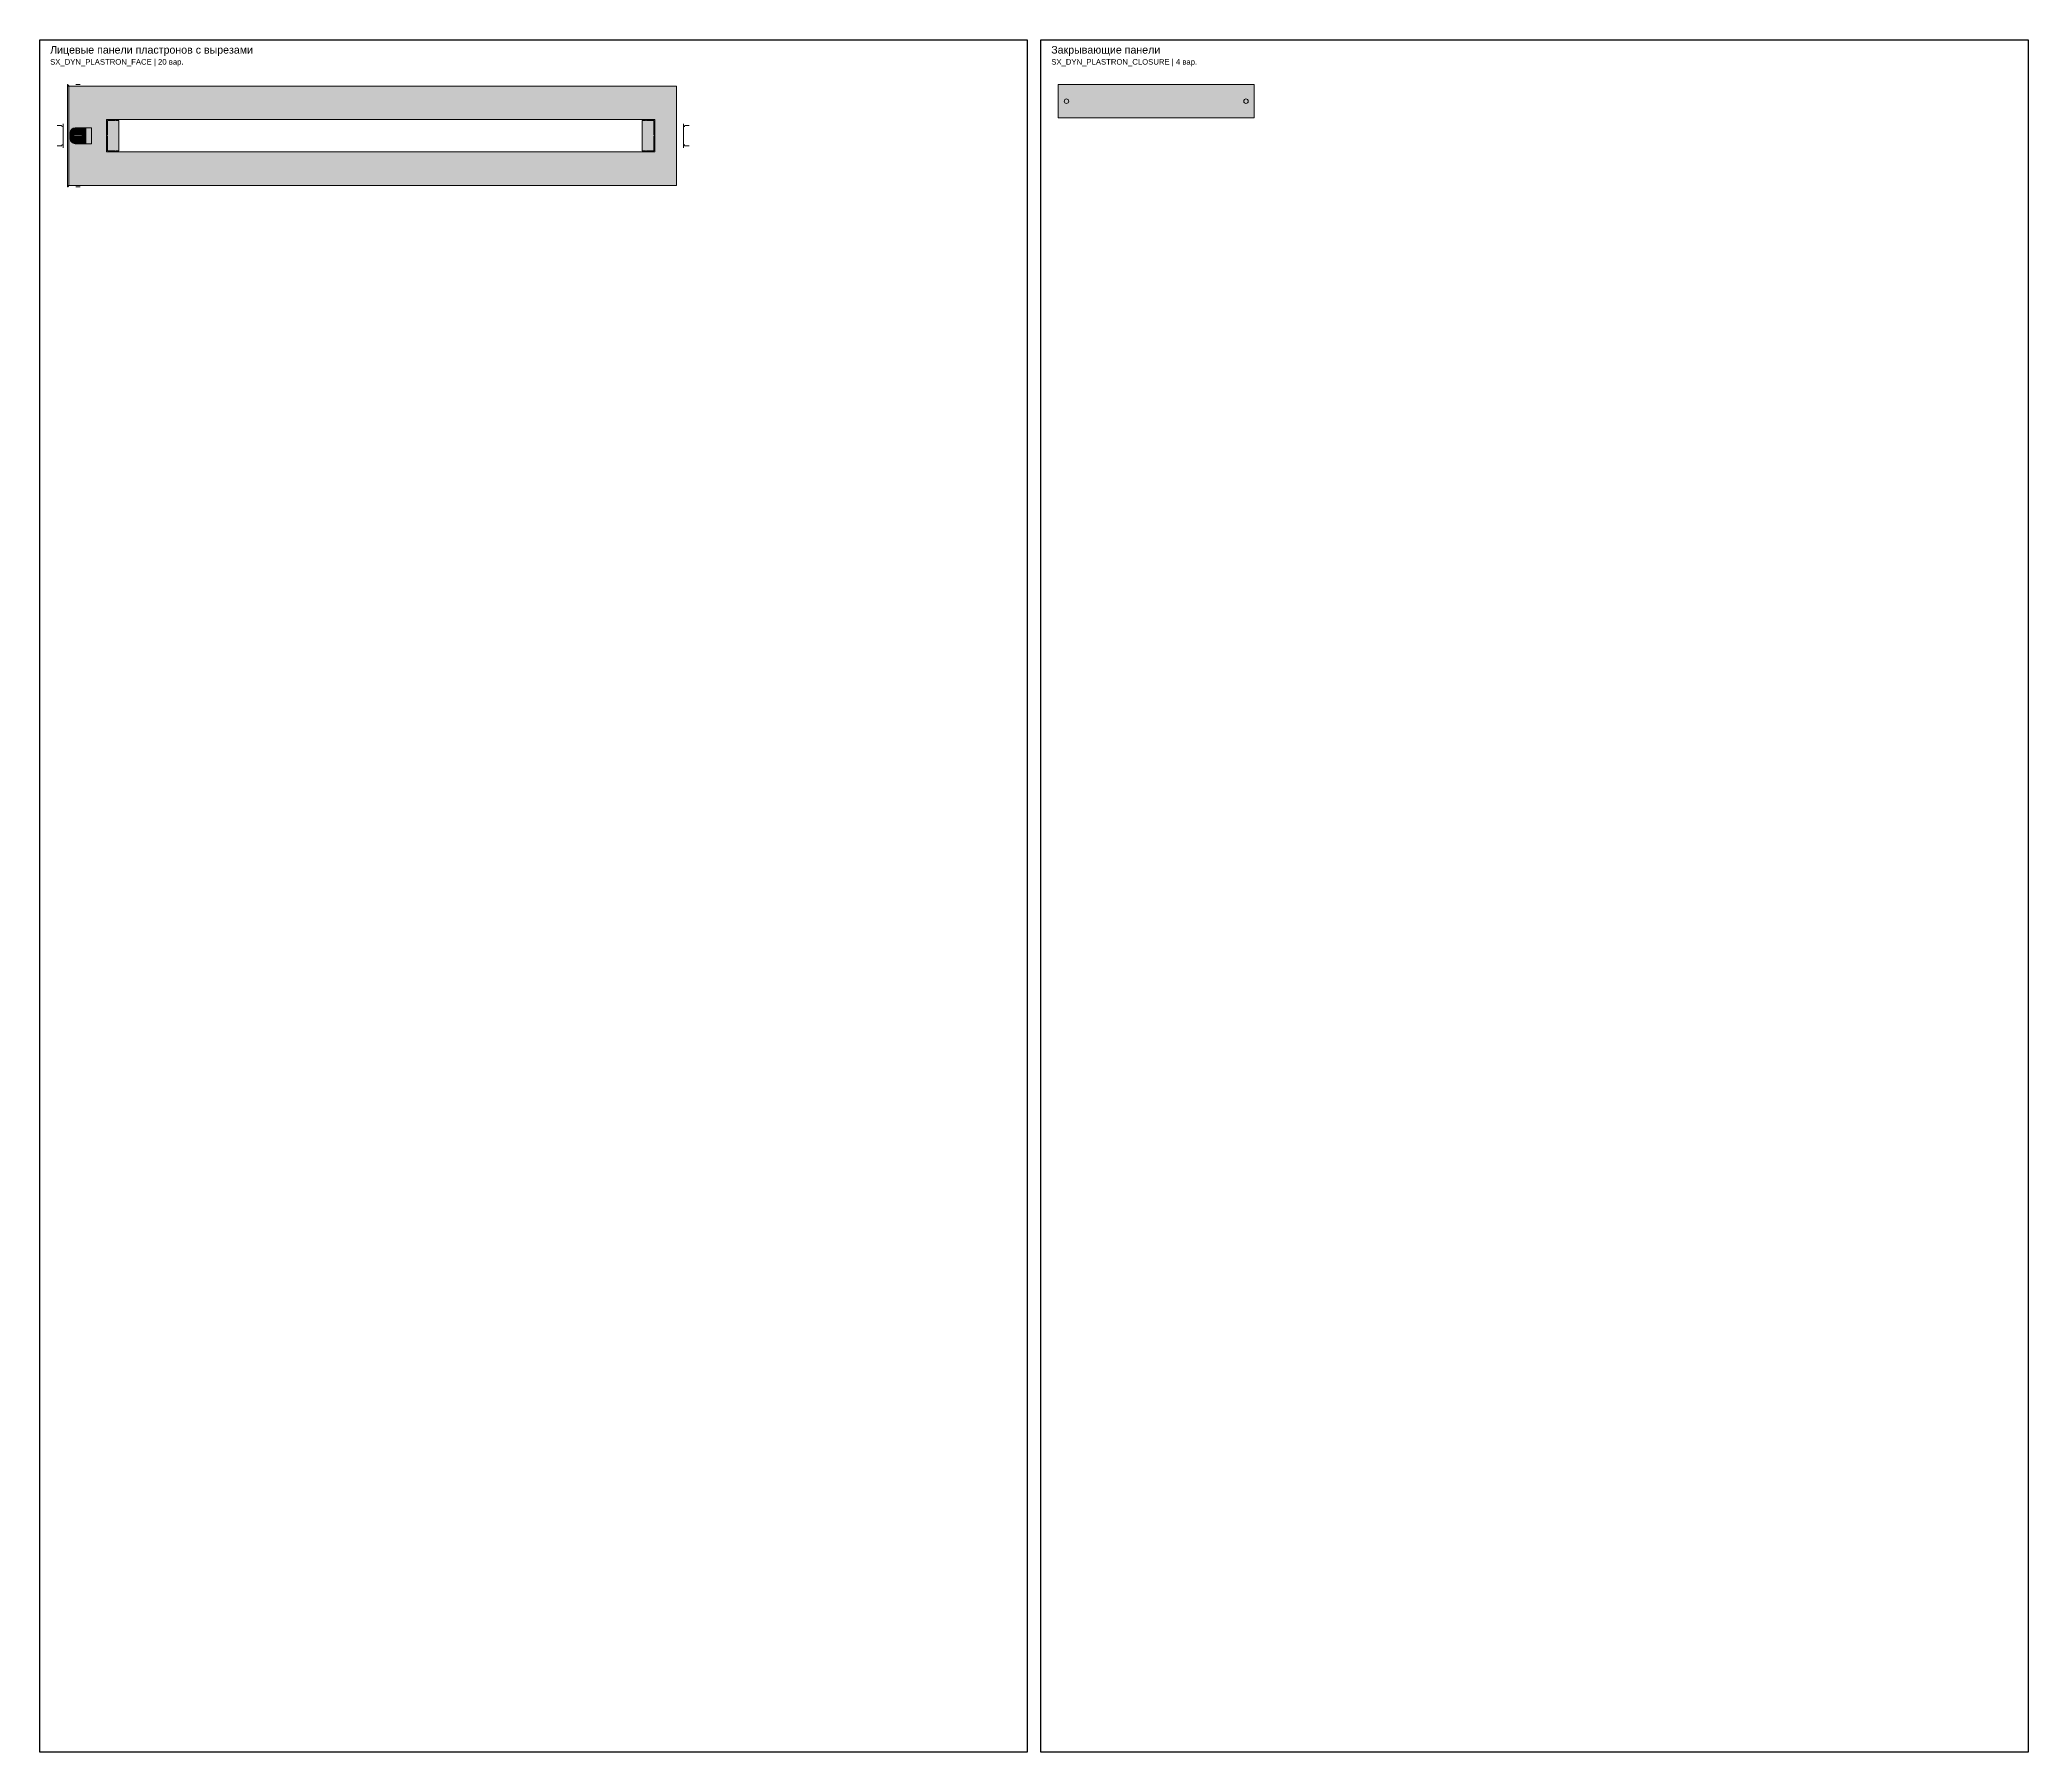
# Model space of a CAD drawing. Header units: millimetres. Extents: x 27500 to 33280, y -10980 to 420.
# Drawn here: x 30400 to 33280, y -8480 to -6000 of the extents above; entities that cross this region are included whole.
import ezdxf

# ---------------------------------------------------------------- set-up
doc = ezdxf.new("R2010")
doc.units = ezdxf.units.MM
doc.layers.add('CQEN_DETAIL', color=7, linetype='Continuous', lineweight=5, true_color=0x464d50)
doc.layers.add('CQEN_PLASTRON', color=7, linetype='Continuous', lineweight=5, true_color=0xd2d6d3)
doc.layers.add('LAYOUT_PARAMETERS', color=7, linetype='Continuous', plot=False)
doc.styles.add('LAYOUT_CONTACTOR_ARIAL', font='arial.ttf')
doc.styles.get("Standard").update_dxf_attribs({"font": 'arial.ttf'})
doc.styles.add('SX_DYNAMIC_ARIAL', font='arial.ttf')

# ---------------------------------------------------------------- blocks, each defined once
blk = doc.blocks.new('SX_DYN_PLASTRON_FACE_G001')
at = {"layer": 'CQEN_DETAIL'}
for points in [[(-9.3, 89.5), (-15.2, 89.5), (-15.2, 88), (-9.3, 88)], [(-9.3, 89.5), (-9.3, 88), (-9.3, 88), (-9.3, 88), (-9.2, 88), (-9.2, 88), (-9.1, 88), (-9.1, 87.9), (-9, 87.9), (-9, 87.9), (-9, 87.9), (-8.9, 87.8), (-8.9, 87.8), (-8.9, 87.8), (-8.8, 87.7), (-8.8, 87.7), (-8.8, 87.6), (-8.8, 87.6), (-8.8, 87.5), (-8.8, 87.5), (-8.7, 87.4), (-8.7, 87.4), (-7.2, 87.4), (-7.3, 87.6), (-7.3, 87.7), (-7.3, 87.9), (-7.3, 88), (-7.4, 88.2), (-7.5, 88.4), (-7.6, 88.5), (-7.6, 88.6), (-7.7, 88.8), (-7.9, 88.9), (-8, 89), (-8.1, 89.1), (-8.2, 89.2), (-8.4, 89.3), (-8.5, 89.3), (-8.7, 89.4), (-8.9, 89.4), (-9, 89.5), (-9.2, 89.5)], [(-8.7, 86.5), (-7.2, 86.5), (-7.2, 87.4), (-8.7, 87.4)], [(-7.2, 86.5), (-7.2, 91.5), (-5.7, 91.5), (-5.7, 86.5)], [(-7.2, 91.5), (-7.2, 56.5), (-5.7, 56.5), (-5.7, 91.5)], [(891.3, 86.5), (891.3, 91.5), (892.8, 91.5), (892.8, 86.5)], [(892.8, 56.5), (892.8, 91.5), (891.3, 91.5), (891.3, 56.5)], [(894.3, 87.4), (894.3, 87.4), (894.3, 87.5), (894.3, 87.5), (894.3, 87.6), (894.3, 87.6), (894.3, 87.7), (894.3, 87.7), (894.4, 87.8), (894.4, 87.8), (894.4, 87.8), (894.5, 87.9), (894.5, 87.9), (894.5, 87.9), (894.6, 87.9), (894.6, 88), (894.7, 88), (894.7, 88), (894.8, 88), (894.8, 88), (894.9, 88), (894.9, 89.5), (894.7, 89.5), (894.5, 89.5), (894.4, 89.4), (894.2, 89.4), (894, 89.3), (893.9, 89.3), (893.8, 89.2), (893.6, 89.1), (893.5, 89), (893.4, 88.9), (893.3, 88.8), (893.2, 88.6), (893.1, 88.5), (893, 88.4), (892.9, 88.2), (892.9, 88), (892.8, 87.9), (892.8, 87.7), (892.8, 87.6), (892.8, 87.4)], [(892.8, 86.5), (894.3, 86.5), (894.3, 87.4), (892.8, 87.4)], [(894.9, 88), (900.8, 88), (900.8, 89.5), (894.9, 89.5)], [(-9.3, 60), (-15.2, 60), (-15.2, 58.5), (-9.3, 58.5)], [(-8.7, 60.6), (-8.7, 60.6), (-8.8, 60.5), (-8.8, 60.5), (-8.8, 60.4), (-8.8, 60.4), (-8.8, 60.3), (-8.8, 60.3), (-8.9, 60.2), (-8.9, 60.2), (-8.9, 60.2), (-9, 60.1), (-9, 60.1), (-9, 60.1), (-9.1, 60.1), (-9.1, 60), (-9.2, 60), (-9.2, 60), (-9.3, 60), (-9.3, 60), (-9.3, 60), (-9.3, 58.5), (-9.2, 58.5), (-9, 58.5), (-8.9, 58.6), (-8.7, 58.6), (-8.5, 58.7), (-8.4, 58.7), (-8.2, 58.8), (-8.1, 58.9), (-8, 59), (-7.9, 59.1), (-7.7, 59.2), (-7.6, 59.4), (-7.6, 59.5), (-7.5, 59.6), (-7.4, 59.8), (-7.3, 60), (-7.3, 60.1), (-7.3, 60.3), (-7.3, 60.4), (-7.2, 60.6)], [(-7.2, 61.5), (-8.7, 61.5), (-8.7, 60.6), (-7.2, 60.6)], [(-5.7, 61.5), (-5.7, 56.5), (-7.2, 56.5), (-7.2, 61.5)], [(9.1, 75), (20.9, 75), (20.8, 75.5), (20.7, 75.9), (20.5, 76.3), (20.3, 76.8), (20.1, 77.2), (19.8, 77.6), (19.5, 77.9), (19.2, 78.3), (18.9, 78.6), (18.5, 78.9), (18.1, 79.1), (17.7, 79.4), (17.3, 79.5), (16.8, 79.7), (16.4, 79.8), (15.9, 79.9), (15.5, 80), (15, 80), (14.5, 80), (14.1, 79.9), (13.6, 79.8), (13.2, 79.7), (12.7, 79.5), (12.3, 79.4), (11.9, 79.1), (11.5, 78.9), (11.1, 78.6), (10.8, 78.3), (10.5, 77.9), (10.2, 77.6), (9.9, 77.2), (9.7, 76.8), (9.5, 76.3), (9.3, 75.9), (9.2, 75.5)], [(20.9, 73), (9.1, 73), (9.2, 72.5), (9.3, 72.1), (9.5, 71.7), (9.7, 71.2), (9.9, 70.8), (10.2, 70.4), (10.5, 70.1), (10.8, 69.7), (11.1, 69.4), (11.5, 69.1), (11.9, 68.9), (12.3, 68.6), (12.7, 68.5), (13.2, 68.3), (13.6, 68.2), (14.1, 68.1), (14.5, 68), (15, 68), (15.5, 68), (15.9, 68.1), (16.4, 68.2), (16.8, 68.3), (17.3, 68.5), (17.7, 68.6), (18.1, 68.9), (18.5, 69.1), (18.9, 69.4), (19.2, 69.7), (19.5, 70.1), (19.8, 70.4), (20.1, 70.8), (20.3, 71.2), (20.5, 71.7), (20.7, 72.1), (20.8, 72.5)], [(892.8, 61.5), (892.8, 56.5), (891.3, 56.5), (891.3, 61.5)], [(894.3, 61.5), (892.8, 61.5), (892.8, 60.6), (894.3, 60.6)], [(894.9, 58.5), (894.9, 60), (894.8, 60), (894.8, 60), (894.7, 60), (894.7, 60), (894.6, 60), (894.6, 60.1), (894.5, 60.1), (894.5, 60.1), (894.5, 60.1), (894.4, 60.2), (894.4, 60.2), (894.4, 60.2), (894.3, 60.3), (894.3, 60.3), (894.3, 60.4), (894.3, 60.4), (894.3, 60.5), (894.3, 60.5), (894.3, 60.6), (894.3, 60.6), (892.8, 60.6), (892.8, 60.4), (892.8, 60.3), (892.8, 60.1), (892.9, 60), (892.9, 59.8), (893, 59.6), (893.1, 59.5), (893.2, 59.4), (893.3, 59.2), (893.4, 59.1), (893.5, 59), (893.6, 58.9), (893.8, 58.8), (893.9, 58.7), (894, 58.7), (894.2, 58.6), (894.4, 58.6), (894.5, 58.5), (894.7, 58.5)], [(894.9, 58.5), (900.8, 58.5), (900.8, 60), (894.9, 60)]]:
    blk.add_hatch(color=256, dxfattribs=at).paths.add_polyline_path(points)
h = blk.add_hatch(color=256, dxfattribs=at)
h.paths.add_polyline_path([(11, 62.5), (25.8, 62.5), (25.8, 85.5), (11, 85.5), (10.5, 85.5), (9.9, 85.4), (9.4, 85.3), (8.8, 85.2), (8.3, 85), (7.8, 84.7), (7.3, 84.5), (6.9, 84.2), (6.5, 83.8), (6.1, 83.4), (5.7, 83), (5.3, 82.6), (5, 82.2), (4.8, 81.7), (4.5, 81.2), (4.3, 80.7), (4.2, 80.1), (4.1, 79.6), (4, 79), (4, 78.5), (4, 69.5), (4, 69), (4.1, 68.4), (4.2, 67.9), (4.3, 67.3), (4.5, 66.8), (4.8, 66.3), (5, 65.8), (5.3, 65.4), (5.7, 65), (6.1, 64.6), (6.5, 64.2), (6.9, 63.8), (7.3, 63.5), (7.8, 63.3), (8.3, 63), (8.8, 62.8), (9.4, 62.7), (9.9, 62.6), (10.5, 62.5)])
h.paths.add_polyline_path([(22.7, 76.4), (22.9, 75.8), (23, 75.2), (23.1, 74.6), (23.1, 74), (23.1, 73.4), (23, 72.8), (22.9, 72.2), (22.7, 71.6), (17.4, 66.3), (16.8, 66.1), (16.2, 66), (15.6, 65.9), (15, 65.9), (14.4, 65.9), (13.8, 66), (13.2, 66.1), (12.6, 66.3), (7.3, 71.6), (7.2, 71.9), (7.1, 72.2), (7, 72.5), (7, 72.8), (6.9, 73.1), (6.9, 73.4), (6.9, 73.7), (6.9, 74), (6.9, 74.3), (6.9, 74.6), (6.9, 74.9), (7, 75.2), (7, 75.5), (7.1, 75.8), (7.2, 76.1), (7.3, 76.4), (12.6, 81.7), (13.2, 81.9), (13.8, 82), (14.4, 82.1), (15, 82.1), (15.6, 82.1), (16.2, 82), (16.8, 81.9), (17.4, 81.7)], flags=0)
h.paths.add_polyline_path([(25.3, 69), (25.3, 79), (25.8, 79), (25.8, 69)], flags=0)
h = blk.add_hatch(color=256, dxfattribs=at)
h.paths.add_polyline_path([(5, 74), (5, 74.8), (5.1, 75.6), (5.3, 76.3), (5.5, 77.1), (5.8, 77.8), (6.1, 78.5), (6.5, 79.2), (6.9, 79.9), (7.4, 80.5), (7.9, 81.1), (8.5, 81.6), (9.1, 82.1), (9.8, 82.5), (10.5, 82.9), (11.2, 83.2), (11.9, 83.5), (12.7, 83.7), (13.4, 83.9), (14.2, 84), (15, 84), (15.8, 84), (16.6, 83.9), (17.3, 83.7), (18.1, 83.5), (18.8, 83.2), (19.5, 82.9), (20.2, 82.5), (20.9, 82.1), (21.5, 81.6), (22.1, 81.1), (22.6, 80.5), (23.1, 79.9), (23.5, 79.2), (23.9, 78.5), (24.2, 77.8), (24.5, 77.1), (24.7, 76.3), (24.9, 75.6), (25, 74.8), (25, 74), (25, 73.2), (24.9, 72.4), (24.7, 71.7), (24.5, 70.9), (24.2, 70.2), (23.9, 69.5), (23.5, 68.8), (23.1, 68.1), (22.6, 67.5), (22.1, 66.9), (21.5, 66.4), (20.9, 65.9), (20.2, 65.5), (19.5, 65.1), (18.8, 64.8), (18.1, 64.5), (17.3, 64.3), (16.6, 64.1), (15.8, 64), (15, 64), (14.2, 64), (13.4, 64.1), (12.7, 64.3), (11.9, 64.5), (11.2, 64.8), (10.5, 65.1), (9.8, 65.5), (9.1, 65.9), (8.5, 66.4), (7.9, 66.9), (7.4, 67.5), (6.9, 68.1), (6.5, 68.8), (6.1, 69.5), (5.8, 70.2), (5.5, 70.9), (5.3, 71.7), (5.1, 72.4), (5, 73.2)])
h.paths.add_polyline_path([(22.7, 71.7), (22.8, 72.3), (22.9, 72.8), (23, 73.4), (23, 74), (23, 74.6), (22.9, 75.2), (22.8, 75.7), (22.7, 76.3), (17.3, 81.7), (17, 81.7), (16.7, 81.8), (16.5, 81.9), (16.2, 81.9), (15.9, 82), (15.6, 82), (15.3, 82), (15, 82), (14.7, 82), (14.4, 82), (14.1, 82), (13.8, 81.9), (13.5, 81.9), (13.3, 81.8), (13, 81.7), (12.7, 81.7), (7.3, 76.3), (7.2, 75.7), (7.1, 75.2), (7, 74.6), (7, 74), (7, 73.4), (7.1, 72.8), (7.2, 72.3), (7.3, 71.7), (12.7, 66.3), (13.3, 66.2), (13.8, 66.1), (14.4, 66), (15, 66), (15.6, 66), (16.2, 66.1), (16.7, 66.2), (17.3, 66.3)], flags=0)
h = blk.add_hatch(color=256, dxfattribs=at)
h.paths.add_polyline_path([(23.5, 74), (23.5, 74.7), (23.4, 75.3), (23.3, 76), (23.1, 76.6), (22.9, 77.3), (22.6, 77.9), (22.2, 78.4), (21.9, 79), (21.5, 79.5), (21, 80), (20.5, 80.5), (20, 80.9), (19.4, 81.2), (18.9, 81.6), (18.3, 81.9), (17.6, 82.1), (17, 82.3), (16.3, 82.4), (15.7, 82.5), (15, 82.5), (14.3, 82.5), (13.7, 82.4), (13, 82.3), (12.4, 82.1), (11.7, 81.9), (11.1, 81.6), (10.6, 81.2), (10, 80.9), (9.5, 80.5), (9, 80), (8.5, 79.5), (8.1, 79), (7.8, 78.4), (7.4, 77.9), (7.1, 77.3), (6.9, 76.6), (6.7, 76), (6.6, 75.3), (6.5, 74.7), (6.5, 74), (6.5, 73.3), (6.6, 72.7), (6.7, 72), (6.9, 71.4), (7.1, 70.7), (7.4, 70.1), (7.8, 69.6), (8.1, 69), (8.5, 68.5), (9, 68), (9.5, 67.5), (10, 67.1), (10.6, 66.8), (11.1, 66.4), (11.7, 66.1), (12.4, 65.9), (13, 65.7), (13.7, 65.6), (14.3, 65.5), (15, 65.5), (15.7, 65.5), (16.3, 65.6), (17, 65.7), (17.6, 65.9), (18.3, 66.1), (18.9, 66.4), (19.4, 66.8), (20, 67.1), (20.5, 67.5), (21, 68), (21.5, 68.5), (21.9, 69), (22.2, 69.6), (22.6, 70.1), (22.9, 70.7), (23.1, 71.4), (23.3, 72), (23.4, 72.7), (23.5, 73.3)])
h.paths.add_polyline_path([(8.9, 74), (8.9, 74.5), (9, 75), (9.1, 75.4), (9.2, 75.9), (9.4, 76.3), (9.6, 76.8), (9.8, 77.2), (10.1, 77.6), (10.4, 78), (10.7, 78.3), (11, 78.6), (11.4, 78.9), (11.8, 79.2), (12.2, 79.4), (12.7, 79.6), (13.1, 79.8), (13.6, 79.9), (14, 80), (14.5, 80.1), (15, 80.1), (15.5, 80.1), (16, 80), (16.4, 79.9), (16.9, 79.8), (17.3, 79.6), (17.8, 79.4), (18.2, 79.2), (18.6, 78.9), (19, 78.6), (19.3, 78.3), (19.6, 78), (19.9, 77.6), (20.2, 77.2), (20.4, 76.8), (20.6, 76.3), (20.8, 75.9), (20.9, 75.4), (21, 75), (21.1, 74.5), (21.1, 74), (21.1, 73.5), (21, 73), (20.9, 72.6), (20.8, 72.1), (20.6, 71.7), (20.4, 71.2), (20.2, 70.8), (19.9, 70.4), (19.6, 70), (19.3, 69.7), (19, 69.4), (18.6, 69.1), (18.2, 68.8), (17.8, 68.6), (17.3, 68.4), (16.9, 68.2), (16.4, 68.1), (16, 68), (15.5, 67.9), (15, 67.9), (14.5, 67.9), (14, 68), (13.6, 68.1), (13.1, 68.2), (12.7, 68.4), (12.2, 68.6), (11.8, 68.8), (11.4, 69.1), (11, 69.4), (10.7, 69.7), (10.4, 70), (10.1, 70.4), (9.8, 70.8), (9.6, 71.2), (9.4, 71.7), (9.2, 72.1), (9.1, 72.6), (9, 73), (8.9, 73.5)], flags=0)
at = {"layer": 'CQEN_PLASTRON'}
h = blk.add_hatch(color=256, dxfattribs=at)
h.paths.add_polyline_path([(881.9, 2.1), (881.9, 145.9), (2.1, 145.9), (2.1, 2.1)])
h.paths.add_polyline_path([(837.5, 50.5), (69.5, 50.5), (70.5, 52), (74.5, 52), (74.5, 96), (70.5, 96), (69.5, 97.5), (837.5, 97.5), (836.5, 96), (832.5, 96), (832.5, 52), (836.5, 52)], flags=0)
h.paths.add_polyline_path([(12.6, 66.3), (7.3, 71.6), (7.1, 72.2), (7, 72.8), (6.9, 73.4), (6.9, 74), (6.9, 74.6), (7, 75.2), (7.1, 75.8), (7.3, 76.4), (12.6, 81.7), (13.2, 81.9), (13.8, 82), (14.4, 82.1), (15, 82.1), (15.6, 82.1), (16.2, 82), (16.8, 81.9), (17.4, 81.7), (22.7, 76.4), (22.9, 75.8), (23, 75.2), (23.1, 74.6), (23.1, 74), (23.1, 73.4), (23, 72.8), (22.9, 72.2), (22.7, 71.6), (17.4, 66.3), (17.1, 66.2), (16.8, 66.1), (16.5, 66), (16.2, 66), (15.9, 65.9), (15.6, 65.9), (15.3, 65.9), (15, 65.9), (14.7, 65.9), (14.4, 65.9), (14.1, 65.9), (13.8, 66), (13.5, 66), (13.2, 66.1), (12.9, 66.2)], flags=0)
h.paths.add_polyline_path([(850.5, 97.5), (850.5, 74.2), (849, 75.2), (849, 96), (839, 96), (838, 97.5)], flags=0)
h.paths.add_polyline_path([(58, 75.2), (56.5, 74.2), (56.5, 97.5), (69, 97.5), (68, 96), (58, 96)], flags=0)
h.paths.add_polyline_path([(850.5, 50.5), (838, 50.5), (839, 52), (849, 52), (849, 72.7), (850.5, 73.7)], flags=0)
h.paths.add_polyline_path([(56.5, 50.5), (56.5, 73.7), (58, 72.7), (58, 52), (68, 52), (69, 50.5)], flags=0)
at = {"layer": 'CQEN_DETAIL'}
for p, q in [((0, 2.1), (0, 145.9)), ((2.1, 2.1), (2.1, 145.9)), ((4, 69.5), (4, 78.5)), ((20.9, 75), (9.1, 75)), ((9.1, 73), (20.9, 73)), ((11, 85.5), (25.8, 85.5)), ((11, 62.5), (25.8, 62.5)), ((25.8, 79), (25.3, 79)), ((25.3, 79), (25.3, 69)), ((25.3, 69), (25.8, 69)), ((25.8, 62.5), (25.8, 85.5)), ((25.8, 69), (25.8, 79)), ((26.7, 85.5), (34.7, 85.5)), ((26.7, 62.5), (26.7, 85.5)), ((26.7, 62.5), (34.7, 62.5)), ((34.7, 85.5), (34.7, 62.5))]:
    blk.add_line(p, q, dxfattribs=at)
for points in [[(0, 146.5), (0, 146.5), (0, 146.5), (0, 146.6), (0, 146.6), (0, 146.6), (0, 146.6), (0, 146.6), (0, 146.6), (0, 146.7), (0, 146.7), (0, 146.7), (0, 146.7), (0, 146.7), (0, 146.8), (0, 146.8), (0, 146.8), (0, 146.8), (0, 146.8), (0, 146.9), (0, 146.9), (0, 146.9), (0, 146.9), (0, 146.9), (0, 146.9), (0, 147), (0, 147), (0, 147), (0, 147), (0, 147), (0, 147.1), (0, 147.1), (0, 147.1), (0, 147.1), (0, 147.1), (0, 147.2), (0, 147.2), (0, 147.2), (0, 147.2), (0, 147.2), (0, 147.2), (0, 147.3), (0, 147.3), (0, 147.3), (0, 147.3), (0, 147.3), (0, 147.4), (0, 147.4), (0, 147.4), (0, 147.4), (0, 147.4), (0, 147.5), (0, 147.5), (0, 147.5), (0, 147.5), (0, 147.5), (0, 147.5), (0, 147.6), (0, 147.6), (0, 147.6), (0, 147.6), (0, 147.6), (0, 147.7), (0, 147.7), (0, 147.7), (0, 147.7), (0, 147.7), (0, 147.8), (0, 147.8), (0, 147.8), (0, 147.8), (0, 147.8), (0, 147.8), (0, 147.9), (0, 147.9), (0, 147.9), (0, 147.9), (0, 147.9), (0, 148), (0, 148), (0, 148)], [(0, 148), (0, 148), (0.1, 148), (0.1, 148), (0.1, 148), (0.1, 148), (0.2, 148), (0.2, 148), (0.2, 148), (0.2, 148), (0.3, 148), (0.3, 148), (0.3, 147.9), (0.3, 147.9), (0.4, 147.9), (0.4, 147.9), (0.4, 147.9), (0.4, 147.9), (0.5, 147.9), (0.5, 147.9), (0.5, 147.8), (0.6, 147.8), (0.6, 147.8), (0.6, 147.8), (0.6, 147.8), (0.7, 147.8), (0.7, 147.7), (0.7, 147.7), (0.7, 147.7), (0.8, 147.7), (0.8, 147.6), (0.8, 147.6), (0.8, 147.6), (0.9, 147.6), (0.9, 147.5), (0.9, 147.5), (0.9, 147.5), (1, 147.5), (1, 147.4), (1, 147.4), (1, 147.4), (1.1, 147.4), (1.1, 147.3), (1.1, 147.3), (1.2, 147.3), (1.2, 147.2), (1.2, 147.2), (1.2, 147.2), (1.3, 147.1), (1.3, 147.1), (1.3, 147.1), (1.3, 147), (1.4, 147), (1.4, 147), (1.4, 146.9), (1.4, 146.9), (1.5, 146.9), (1.5, 146.8), (1.5, 146.8), (1.5, 146.7), (1.6, 146.7), (1.6, 146.7), (1.6, 146.6), (1.7, 146.6), (1.7, 146.5), (1.7, 146.5), (1.7, 146.5), (1.8, 146.4), (1.8, 146.4), (1.8, 146.4), (1.8, 146.3), (1.9, 146.3), (1.9, 146.2), (1.9, 146.2), (1.9, 146.1), (2, 146.1), (2, 146.1), (2, 146), (2, 146), (2.1, 145.9), (2.1, 145.9)], [(0, 146.5), (0, 146.5), (0.1, 146.5), (0.1, 146.5), (0.1, 146.5), (0.1, 146.5), (0.2, 146.5), (0.2, 146.5), (0.2, 146.5), (0.2, 146.5), (0.3, 146.5), (0.3, 146.5), (0.3, 146.5), (0.3, 146.5), (0.4, 146.5), (0.4, 146.5), (0.4, 146.5), (0.4, 146.5), (0.5, 146.5), (0.5, 146.5), (0.5, 146.5), (0.6, 146.4), (0.6, 146.4), (0.6, 146.4), (0.6, 146.4), (0.7, 146.4), (0.7, 146.4), (0.7, 146.4), (0.7, 146.4), (0.8, 146.4), (0.8, 146.4), (0.8, 146.4), (0.8, 146.4), (0.9, 146.4), (0.9, 146.4), (0.9, 146.4), (0.9, 146.4), (1, 146.3), (1, 146.3), (1, 146.3), (1, 146.3), (1.1, 146.3), (1.1, 146.3), (1.1, 146.3), (1.2, 146.3), (1.2, 146.3), (1.2, 146.3), (1.2, 146.3), (1.3, 146.3), (1.3, 146.2), (1.3, 146.2), (1.3, 146.2), (1.4, 146.2), (1.4, 146.2), (1.4, 146.2), (1.4, 146.2), (1.5, 146.2), (1.5, 146.2), (1.5, 146.2), (1.5, 146.1), (1.6, 146.1), (1.6, 146.1), (1.6, 146.1), (1.7, 146.1), (1.7, 146.1), (1.7, 146.1), (1.7, 146.1), (1.8, 146.1), (1.8, 146), (1.8, 146), (1.8, 146), (1.9, 146), (1.9, 146), (1.9, 146), (1.9, 146), (2, 146), (2, 145.9), (2, 145.9), (2, 145.9), (2.1, 145.9), (2.1, 145.9)], [(2.1, 145.9), (2.1, 145.9), (2, 145.9), (2, 145.9), (1.9, 145.9), (1.9, 145.9), (1.9, 145.9), (1.8, 145.9), (1.8, 145.9), (1.7, 145.9), (1.7, 145.9), (1.6, 145.9), (1.6, 145.9), (1.6, 145.9), (1.5, 145.9), (1.5, 145.9), (1.5, 145.9), (1.4, 145.9), (1.4, 145.9), (1.3, 145.9), (1.3, 145.9), (1.3, 145.9), (1.2, 145.9), (1.2, 145.9), (1.1, 145.9), (1.1, 145.9), (1.1, 145.9), (1, 145.9), (1, 145.9), (1, 145.9), (0.9, 145.9), (0.9, 145.9), (0.9, 145.9), (0.8, 145.9), (0.8, 145.9), (0.8, 145.9), (0.7, 145.9), (0.7, 145.9), (0.7, 145.9), (0.6, 145.9), (0.6, 145.9), (0.6, 145.9), (0.6, 145.9), (0.5, 145.9), (0.5, 145.9), (0.5, 145.9), (0.5, 145.9), (0.4, 145.9), (0.4, 145.9), (0.4, 145.9), (0.4, 145.9), (0.3, 145.9), (0.3, 145.9), (0.3, 145.9), (0.3, 145.9), (0.3, 145.9), (0.2, 145.9), (0.2, 145.9), (0.2, 145.9), (0.2, 145.9), (0.2, 145.9), (0.1, 145.9), (0.1, 145.9), (0.1, 145.9), (0.1, 145.9), (0.1, 145.9), (0.1, 145.9), (0.1, 145.9), (0.1, 145.9), (0, 145.9), (0, 145.9), (0, 145.9), (0, 145.9), (0, 145.9), (0, 145.9), (0, 145.9), (0, 145.9), (0, 145.9), (0, 145.9), (0, 145.9), (0, 145.9)], [(11.8, 148), (11.8, 148), (11.8, 148), (11.8, 148), (11.8, 148), (11.8, 148), (11.8, 148), (11.9, 148), (11.9, 148), (12, 148), (12, 148), (12.1, 148), (12.1, 148), (12.2, 148), (12.2, 148), (12.3, 148), (12.4, 148), (12.4, 148), (12.5, 148), (12.6, 148), (12.7, 148), (12.8, 148), (12.9, 148), (13, 148), (13.1, 148), (13.2, 148), (13.3, 148), (13.4, 148), (13.5, 148), (13.6, 148), (13.8, 148), (13.9, 148), (14, 148), (14.1, 148), (14.2, 148), (14.4, 148), (14.5, 148), (14.6, 148), (14.7, 148), (14.9, 148), (15, 148), (15.1, 148), (15.3, 148), (15.4, 148), (15.5, 148), (15.6, 148), (15.8, 148), (15.9, 148), (16, 148), (16.1, 148), (16.2, 148), (16.4, 148), (16.5, 148), (16.6, 148), (16.7, 148), (16.8, 148), (16.9, 148), (17, 148), (17.1, 148), (17.2, 148), (17.3, 148), (17.4, 148), (17.5, 148), (17.6, 148), (17.6, 148), (17.7, 148), (17.8, 148), (17.8, 148), (17.9, 148), (17.9, 148), (18, 148), (18, 148), (18.1, 148), (18.1, 148), (18.2, 148), (18.2, 148), (18.2, 148), (18.2, 148), (18.2, 148), (18.2, 148), (18.2, 148)], [(18.2, 148), (18.2, 148), (18.2, 148), (18.2, 148), (18.2, 148), (18.2, 148), (18.2, 148), (18.1, 148), (18.1, 148), (18, 148), (18, 148), (17.9, 148), (17.9, 148), (17.8, 148), (17.8, 148), (17.7, 148), (17.6, 148), (17.6, 148), (17.5, 148), (17.4, 148), (17.3, 148), (17.2, 148), (17.1, 148), (17, 148), (16.9, 148), (16.8, 148), (16.7, 148), (16.6, 148), (16.5, 148), (16.4, 148), (16.2, 148), (16.1, 148), (16, 148), (15.9, 148), (15.8, 148), (15.6, 148), (15.5, 148), (15.4, 148), (15.3, 148), (15.1, 148), (15, 148), (14.9, 148), (14.7, 148), (14.6, 148), (14.5, 148), (14.4, 148), (14.2, 148), (14.1, 148), (14, 148), (13.9, 148), (13.8, 148), (13.6, 148), (13.5, 148), (13.4, 148), (13.3, 148), (13.2, 148), (13.1, 148), (13, 148), (12.9, 148), (12.8, 148), (12.7, 148), (12.6, 148), (12.5, 148), (12.4, 148), (12.4, 148), (12.3, 148), (12.2, 148), (12.2, 148), (12.1, 148), (12.1, 148), (12, 148), (12, 148), (11.9, 148), (11.9, 148), (11.8, 148), (11.8, 148), (11.8, 148), (11.8, 148), (11.8, 148), (11.8, 148), (11.8, 148)], [(25.8, 85.5), (25.9, 85.5), (25.9, 85.5), (25.9, 85.5), (25.9, 85.5), (25.9, 85.5), (25.9, 85.5), (25.9, 85.5), (25.9, 85.5), (26, 85.5), (26, 85.5), (26, 85.5), (26, 85.5), (26, 85.5), (26, 85.5), (26, 85.5), (26.1, 85.5), (26.1, 85.5), (26.1, 85.5), (26.1, 85.5), (26.1, 85.5), (26.1, 85.5), (26.1, 85.5), (26.1, 85.5), (26.2, 85.5), (26.2, 85.5), (26.2, 85.5), (26.2, 85.5), (26.2, 85.5), (26.2, 85.5), (26.2, 85.5), (26.2, 85.5), (26.3, 85.5), (26.3, 85.5), (26.3, 85.5), (26.3, 85.5), (26.3, 85.5), (26.3, 85.5), (26.3, 85.5), (26.3, 85.5), (26.3, 85.5), (26.4, 85.5), (26.4, 85.5), (26.4, 85.5), (26.4, 85.5), (26.4, 85.5), (26.4, 85.5), (26.4, 85.5), (26.4, 85.5), (26.4, 85.5), (26.5, 85.5), (26.5, 85.5), (26.5, 85.5), (26.5, 85.5), (26.5, 85.5), (26.5, 85.5), (26.5, 85.5), (26.5, 85.5), (26.5, 85.5), (26.5, 85.5), (26.6, 85.5), (26.6, 85.5), (26.6, 85.5), (26.6, 85.5), (26.6, 85.5), (26.6, 85.5), (26.6, 85.5), (26.6, 85.5), (26.6, 85.5), (26.6, 85.5), (26.6, 85.5), (26.6, 85.5), (26.7, 85.5), (26.7, 85.5), (26.7, 85.5), (26.7, 85.5), (26.7, 85.5), (26.7, 85.5), (26.7, 85.5), (26.7, 85.5), (26.7, 85.5)], [(26.7, 62.5), (26.7, 62.5), (26.7, 62.5), (26.7, 62.5), (26.7, 62.5), (26.7, 62.5), (26.7, 62.5), (26.7, 62.5), (26.7, 62.5), (26.6, 62.5), (26.6, 62.5), (26.6, 62.5), (26.6, 62.5), (26.6, 62.5), (26.6, 62.5), (26.6, 62.5), (26.6, 62.5), (26.6, 62.5), (26.6, 62.5), (26.6, 62.5), (26.6, 62.5), (26.5, 62.5), (26.5, 62.5), (26.5, 62.5), (26.5, 62.5), (26.5, 62.5), (26.5, 62.5), (26.5, 62.5), (26.5, 62.5), (26.5, 62.5), (26.5, 62.5), (26.4, 62.5), (26.4, 62.5), (26.4, 62.5), (26.4, 62.5), (26.4, 62.5), (26.4, 62.5), (26.4, 62.5), (26.4, 62.5), (26.4, 62.5), (26.3, 62.5), (26.3, 62.5), (26.3, 62.5), (26.3, 62.5), (26.3, 62.5), (26.3, 62.5), (26.3, 62.5), (26.3, 62.5), (26.3, 62.5), (26.2, 62.5), (26.2, 62.5), (26.2, 62.5), (26.2, 62.5), (26.2, 62.5), (26.2, 62.5), (26.2, 62.5), (26.2, 62.5), (26.1, 62.5), (26.1, 62.5), (26.1, 62.5), (26.1, 62.5), (26.1, 62.5), (26.1, 62.5), (26.1, 62.5), (26.1, 62.5), (26, 62.5), (26, 62.5), (26, 62.5), (26, 62.5), (26, 62.5), (26, 62.5), (26, 62.5), (25.9, 62.5), (25.9, 62.5), (25.9, 62.5), (25.9, 62.5), (25.9, 62.5), (25.9, 62.5), (25.9, 62.5), (25.9, 62.5), (25.8, 62.5)], [(0, 2.1), (0, 2.1), (0, 2.1), (0, 2.1), (0, 2.1), (0, 2.1), (0, 2.1), (0, 2.1), (0, 2.1), (0, 2.1), (0, 2.1), (0, 2.1), (0.1, 2.1), (0.1, 2.1), (0.1, 2.1), (0.1, 2.1), (0.1, 2.1), (0.1, 2.1), (0.1, 2.1), (0.1, 2.1), (0.2, 2.1), (0.2, 2.1), (0.2, 2.1), (0.2, 2.1), (0.2, 2.1), (0.3, 2.1), (0.3, 2.1), (0.3, 2.1), (0.3, 2.1), (0.3, 2.1), (0.4, 2.1), (0.4, 2.1), (0.4, 2.1), (0.4, 2.1), (0.5, 2.1), (0.5, 2.1), (0.5, 2.1), (0.5, 2.1), (0.6, 2.1), (0.6, 2.1), (0.6, 2.1), (0.6, 2.1), (0.7, 2.1), (0.7, 2.1), (0.7, 2.1), (0.8, 2.1), (0.8, 2.1), (0.8, 2.1), (0.9, 2.1), (0.9, 2.1), (0.9, 2.1), (1, 2.1), (1, 2.1), (1, 2.1), (1.1, 2.1), (1.1, 2.1), (1.1, 2.1), (1.2, 2.1), (1.2, 2.1), (1.3, 2.1), (1.3, 2.1), (1.3, 2.1), (1.4, 2.1), (1.4, 2.1), (1.5, 2.1), (1.5, 2.1), (1.5, 2.1), (1.6, 2.1), (1.6, 2.1), (1.6, 2.1), (1.7, 2.1), (1.7, 2.1), (1.8, 2.1), (1.8, 2.1), (1.9, 2.1), (1.9, 2.1), (1.9, 2.1), (2, 2.1), (2, 2.1), (2.1, 2.1), (2.1, 2.1)], [(2.1, 2.1), (2.1, 2.1), (2, 2.1), (2, 2.1), (2, 2.1), (2, 2), (1.9, 2), (1.9, 2), (1.9, 2), (1.9, 2), (1.8, 2), (1.8, 2), (1.8, 2), (1.8, 1.9), (1.7, 1.9), (1.7, 1.9), (1.7, 1.9), (1.7, 1.9), (1.6, 1.9), (1.6, 1.9), (1.6, 1.9), (1.5, 1.9), (1.5, 1.8), (1.5, 1.8), (1.5, 1.8), (1.4, 1.8), (1.4, 1.8), (1.4, 1.8), (1.4, 1.8), (1.3, 1.8), (1.3, 1.8), (1.3, 1.8), (1.3, 1.7), (1.2, 1.7), (1.2, 1.7), (1.2, 1.7), (1.2, 1.7), (1.1, 1.7), (1.1, 1.7), (1.1, 1.7), (1, 1.7), (1, 1.7), (1, 1.7), (1, 1.7), (0.9, 1.6), (0.9, 1.6), (0.9, 1.6), (0.9, 1.6), (0.8, 1.6), (0.8, 1.6), (0.8, 1.6), (0.8, 1.6), (0.7, 1.6), (0.7, 1.6), (0.7, 1.6), (0.7, 1.6), (0.6, 1.6), (0.6, 1.6), (0.6, 1.6), (0.6, 1.6), (0.5, 1.5), (0.5, 1.5), (0.5, 1.5), (0.4, 1.5), (0.4, 1.5), (0.4, 1.5), (0.4, 1.5), (0.3, 1.5), (0.3, 1.5), (0.3, 1.5), (0.3, 1.5), (0.2, 1.5), (0.2, 1.5), (0.2, 1.5), (0.2, 1.5), (0.1, 1.5), (0.1, 1.5), (0.1, 1.5), (0.1, 1.5), (0, 1.5), (0, 1.5)], [(2.1, 2.1), (2.1, 2.1), (2, 2), (2, 2), (2, 1.9), (2, 1.9), (1.9, 1.9), (1.9, 1.8), (1.9, 1.8), (1.9, 1.7), (1.8, 1.7), (1.8, 1.6), (1.8, 1.6), (1.8, 1.6), (1.7, 1.5), (1.7, 1.5), (1.7, 1.5), (1.7, 1.4), (1.6, 1.4), (1.6, 1.3), (1.6, 1.3), (1.5, 1.3), (1.5, 1.2), (1.5, 1.2), (1.5, 1.1), (1.4, 1.1), (1.4, 1.1), (1.4, 1), (1.4, 1), (1.3, 1), (1.3, 0.9), (1.3, 0.9), (1.3, 0.9), (1.2, 0.8), (1.2, 0.8), (1.2, 0.8), (1.2, 0.7), (1.1, 0.7), (1.1, 0.7), (1.1, 0.6), (1, 0.6), (1, 0.6), (1, 0.6), (1, 0.5), (0.9, 0.5), (0.9, 0.5), (0.9, 0.5), (0.9, 0.4), (0.8, 0.4), (0.8, 0.4), (0.8, 0.4), (0.8, 0.3), (0.7, 0.3), (0.7, 0.3), (0.7, 0.3), (0.7, 0.2), (0.6, 0.2), (0.6, 0.2), (0.6, 0.2), (0.6, 0.2), (0.5, 0.2), (0.5, 0.1), (0.5, 0.1), (0.4, 0.1), (0.4, 0.1), (0.4, 0.1), (0.4, 0.1), (0.3, 0.1), (0.3, 0.1), (0.3, 0), (0.3, 0), (0.2, 0), (0.2, 0), (0.2, 0), (0.2, 0), (0.1, 0), (0.1, 0), (0.1, 0), (0.1, 0), (0, 0), (0, 0)], [(0, 1.5), (0, 1.5), (0, 1.5), (0, 1.4), (0, 1.4), (0, 1.4), (0, 1.4), (0, 1.4), (0, 1.4), (0, 1.3), (0, 1.3), (0, 1.3), (0, 1.3), (0, 1.3), (0, 1.2), (0, 1.2), (0, 1.2), (0, 1.2), (0, 1.2), (0, 1.1), (0, 1.1), (0, 1.1), (0, 1.1), (0, 1.1), (0, 1), (0, 1), (0, 1), (0, 1), (0, 1), (0, 1), (0, 0.9), (0, 0.9), (0, 0.9), (0, 0.9), (0, 0.9), (0, 0.8), (0, 0.8), (0, 0.8), (0, 0.8), (0, 0.8), (0, 0.8), (0, 0.7), (0, 0.7), (0, 0.7), (0, 0.7), (0, 0.7), (0, 0.6), (0, 0.6), (0, 0.6), (0, 0.6), (0, 0.6), (0, 0.5), (0, 0.5), (0, 0.5), (0, 0.5), (0, 0.5), (0, 0.5), (0, 0.4), (0, 0.4), (0, 0.4), (0, 0.4), (0, 0.4), (0, 0.3), (0, 0.3), (0, 0.3), (0, 0.3), (0, 0.3), (0, 0.2), (0, 0.2), (0, 0.2), (0, 0.2), (0, 0.2), (0, 0.2), (0, 0.1), (0, 0.1), (0, 0.1), (0, 0.1), (0, 0.1), (0, 0), (0, 0), (0, 0)], [(11.8, 0), (11.8, 0), (11.8, 0), (11.8, 0), (11.8, 0), (11.8, 0), (11.8, 0), (11.9, 0), (11.9, 0), (12, 0), (12, 0), (12.1, 0), (12.1, 0), (12.2, 0), (12.2, 0), (12.3, 0), (12.4, 0), (12.4, 0), (12.5, 0), (12.6, 0), (12.7, 0), (12.8, 0), (12.9, 0), (13, 0), (13.1, 0), (13.2, 0), (13.3, 0), (13.4, 0), (13.5, 0), (13.6, 0), (13.8, 0), (13.9, 0), (14, 0), (14.1, 0), (14.2, 0), (14.4, 0), (14.5, 0), (14.6, 0), (14.7, 0), (14.9, 0), (15, 0), (15.1, 0), (15.3, 0), (15.4, 0), (15.5, 0), (15.6, 0), (15.8, 0), (15.9, 0), (16, 0), (16.1, 0), (16.2, 0), (16.4, 0), (16.5, 0), (16.6, 0), (16.7, 0), (16.8, 0), (16.9, 0), (17, 0), (17.1, 0), (17.2, 0), (17.3, 0), (17.4, 0), (17.5, 0), (17.6, 0), (17.6, 0), (17.7, 0), (17.8, 0), (17.8, 0), (17.9, 0), (17.9, 0), (18, 0), (18, 0), (18.1, 0), (18.1, 0), (18.2, 0), (18.2, 0), (18.2, 0), (18.2, 0), (18.2, 0), (18.2, 0), (18.2, 0)]]:
    blk.add_lwpolyline(points, dxfattribs=at)
for points in [[(881.9, 2.1), (881.9, 145.9), (2.1, 145.9), (2.1, 2.1)], [(58, 75.2), (56.5, 74.2), (56.5, 97.5), (69, 97.5), (68, 96), (58, 96)], [(837.5, 50.5), (69.5, 50.5), (70.5, 52), (74.5, 52), (74.5, 96), (70.5, 96), (69.5, 97.5), (837.5, 97.5), (836.5, 96), (832.5, 96), (832.5, 52), (836.5, 52)], [(850.5, 97.5), (850.5, 74.2), (849, 75.2), (849, 96), (839, 96), (838, 97.5)], [(12.6, 66.3), (7.3, 71.6), (7.1, 72.2), (7, 72.8), (6.9, 73.4), (6.9, 74), (6.9, 74.6), (7, 75.2), (7.1, 75.8), (7.3, 76.4), (12.6, 81.7), (13.2, 81.9), (13.8, 82), (14.4, 82.1), (15, 82.1), (15.6, 82.1), (16.2, 82), (16.8, 81.9), (17.4, 81.7), (22.7, 76.4), (22.9, 75.8), (23, 75.2), (23.1, 74.6), (23.1, 74), (23.1, 73.4), (23, 72.8), (22.9, 72.2), (22.7, 71.6), (17.4, 66.3), (17.1, 66.2), (16.8, 66.1), (16.5, 66), (16.2, 66), (15.9, 65.9), (15.6, 65.9), (15.3, 65.9), (15, 65.9), (14.7, 65.9), (14.4, 65.9), (14.1, 65.9), (13.8, 66), (13.5, 66), (13.2, 66.1), (12.9, 66.2)], [(56.5, 50.5), (56.5, 73.7), (58, 72.7), (58, 52), (68, 52), (69, 50.5)], [(850.5, 50.5), (838, 50.5), (839, 52), (849, 52), (849, 72.7), (850.5, 73.7)]]:
    blk.add_lwpolyline(points, close=True, dxfattribs=at)
for centre, radius, start, end in [((11, 78.5), 7, 90, 180), ((11, 69.5), 7, 180, 270), ((15, 74), 10, 0, 180), ((15, 74), 10, 180, 0), ((15, 74), 8.5, 0, 180), ((15, 74), 8.5, 180, 0), ((15, 74), 6.1, 0, 180), ((15, 74), 6.1, 180, 0), ((15, 74), 6, 170.4059, 180), ((15, 74), 6, 180, 189.5941), ((15, 74), 6, 90, 170.4059), ((15, 74), 6, 189.5941, 270), ((15, 74), 6, 9.5941, 90), ((15, 74), 6, 270, 350.4059), ((15, 74), 6, 0, 9.5941), ((15, 74), 6, 350.4059, 0)]:
    blk.add_arc(centre, radius, start, end, dxfattribs=at)
blk = doc.blocks.new('*U498')
blk.add_blockref('SX_DYN_PLASTRON_FACE_G001', (0, 0))
at = {"flags": 1}
for tag in ['WIDTH_MM', 'MODEL', 'SOURCE_BLOCK', 'HEIGHT_MM']:
    blk.add_attdef(tag, (0, 0), '', height=1, dxfattribs=at)
at = {"layer": 'LAYOUT_PARAMETERS', "style": 'LAYOUT_CONTACTOR_ARIAL', "flags": 1}
for tag in ['ARTICLE', 'VIEW', 'APERTURE_WIDTH_MM', 'APERTURE_HEIGHT_MM', 'CABINET_SECTION_WIDTH_MM', 'SOURCE', 'ROW_PITCH_MM', 'PLASTRON_WIDTH_MM', 'PLASTRON_HEIGHT_MM', 'ROWS', 'NOTE', 'MODULES_PER_ROW']:
    blk.add_attdef(tag, (0, 0), '', height=1.7, dxfattribs=at)
blk = doc.blocks.new('SX_DYN_PLASTRON_CLOSURE_G001')
at = {"layer": 'CQEN_PLASTRON'}
blk.add_hatch(color=256, dxfattribs=at).paths.add_polyline_path([(0, 0), (284, 0), (284, 48), (0, 48)])
at = {"layer": 'CQEN_DETAIL'}
blk.add_lwpolyline([(0, 0), (284, 0), (284, 48), (0, 48)], close=True, dxfattribs=at)
for centre in [(12, 24), (272, 24)]:
    blk.add_circle(centre, 3.25, dxfattribs=at)
blk = doc.blocks.new('*U499')
blk.add_blockref('SX_DYN_PLASTRON_CLOSURE_G001', (0, 0))
at = {"flags": 1}
for tag in ['MODEL', 'SOURCE_BLOCK']:
    blk.add_attdef(tag, (0, 0), '', height=1, dxfattribs=at)
at = {"layer": 'LAYOUT_PARAMETERS', "style": 'LAYOUT_CONTACTOR_ARIAL', "flags": 1}
for tag in ['ARTICLE', 'WIDTH_MM', 'CABINET_SECTION_WIDTH_MM', 'ROW_PITCH_MM', 'HEIGHT_MM', 'PACK_QTY', 'NOTE']:
    blk.add_attdef(tag, (0, 0), '', height=1.7, dxfattribs=at)

msp = doc.modelspace()

# ---------------------------------------------------------------- linework, layer by layer
at = {"color": 8}
for points in [[(30400, -6000), (31830, -6000), (31830, -8480), (30400, -8480)], [(31850, -6000), (33280, -6000), (33280, -8480), (31850, -8480)]]:
    msp.add_lwpolyline(points, close=True, dxfattribs=at)

# ---------------------------------------------------------------- block references
for name, p in [('*U498', (30440.2, -6213)), ('*U499', (31875, -6113))]:
    msp.add_blockref(name, p)

# ---------------------------------------------------------------- texts
at = {"color": 7, "style": 'SX_DYNAMIC_ARIAL'}
for s, height, p in [('Лицевые панели пластронов с вырезами', 11, (30415, -6020)), ('Закрывающие панели', 11, (31865, -6020)), ('SX_DYN_PLASTRON_FACE | 20 вар.', 8, (30415, -6036)), ('SX_DYN_PLASTRON_CLOSURE | 4 вар.', 8, (31865, -6036))]:
    msp.add_text(s, height=height, dxfattribs=at).set_placement(p)

doc.saveas('drawing.dxf')
